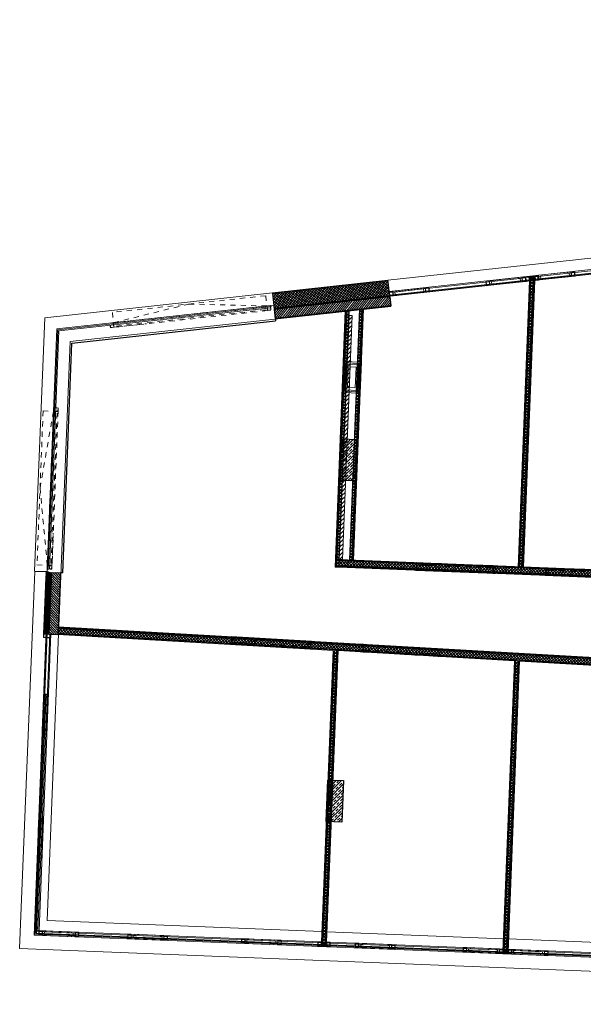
# Model space of a CAD drawing. Header units: metres. Extents: x 66528 to 66676, y 35171 to 35248.
# Drawn here: x 66569.05 to 66579.96, y 35227.85 to 35246.82 of the extents above; entities that cross this region are included whole.
import ezdxf

# ---------------------------------------------------------------- set-up
doc = ezdxf.new("R2010")
doc.units = ezdxf.units.M
doc.header["$LTSCALE"] = 0.00254
doc.header["$PDMODE"] = 1
doc.header["$PDSIZE"] = -2
doc.linetypes.add('Ohne Titel-22', pattern=[0.78736, 0.39368, -0.39368])
doc.linetypes.add('Ohne Titel-26', pattern=[0.629921, 0.314961, -0.314961])
for name, color, linetype, lineweight in [('AUSBAU - Darstellungen - Dämmung', 250, 'Continuous', 13), ('AUSBAU - Darstellungen - Fassade', 7, 'Continuous', 13), ('AUSBAU - Darstellungen - Trockenbau', 7, 'Continuous', 13), ('AUSBAU - Objekte - Türen', 7, 'Continuous', 13), ('ROHBAU - Darstellungen - Ansichtslinien', 7, 'Continuous', 13), ('ROHBAU - Darstellungen - Decken', 150, 'Continuous', 25), ('ROHBAU - Darstellungen - Wände', 7, 'Continuous', 25), ('ROHBAU - Darstellungen - Wände - Mauerwerk', 7, 'Continuous', 25)]:
    doc.layers.add(name, color=color, linetype=linetype, lineweight=lineweight)
pattern_1 = [(45, (0, 0), (0.05303300859, -0.05303300859), []), (45, (0.028285, -0.028285), (0.05303300859, -0.05303300859), [0.06, -0.04])]
pattern_2 = [(-128.779275415, (0, 0), (-0.026499827997, 0.019290704565), [])]
pattern_3 = [(-47.279286115, (0, 0), (-0.022995741163, -0.023357398289), [])]

# ---------------------------------------------------------------- blocks, each defined once
blk = doc.blocks.new('Gruppe-157-1')
at = {"layer": 'AUSBAU - Darstellungen - Fassade', "linetype": 'Ohne Titel-22', "flags": 128}
for points in [[(-0.095, 0.105), (-0.025, 0.105), (-0.025, 0.015), (-0.095, 0.015)], [(-0.09, 0.1), (-0.03, 0.1), (-0.03, 0.02), (-0.09, 0.02)]]:
    blk.add_lwpolyline(points, close=True, dxfattribs=at)
blk = doc.blocks.new('Gruppe-158-1')
at = {"layer": 'AUSBAU - Darstellungen - Fassade', "linetype": 'Ohne Titel-22', "flags": 128}
for points in [[(-3.145, 0.105), (-3.075, 0.105), (-3.075, 0.015), (-3.145, 0.015)], [(-3.14, 0.1), (-3.08, 0.1), (-3.08, 0.02), (-3.14, 0.02)]]:
    blk.add_lwpolyline(points, close=True, dxfattribs=at)
blk = doc.blocks.new('Symbol-19 (2D)')
at = {"layer": 'AUSBAU - Darstellungen - Fassade', "color": 253, "linetype": 'Ohne Titel-22'}
for p, q in [((-1.585, -0.185), (-3.075, 0.015)), ((-3.075, -0.185), (-3.075, 0.015)), ((-1.585, -0.185), (-0.095, 0.015)), ((-0.095, 0.105), (-0.725, 0.105)), ((-0.095, 0.015), (-0.725, 0.015)), ((-0.095, -0.185), (-0.095, 0.015)), ((-3.075, -0.185), (-0.095, -0.185))]:
    blk.add_line(p, q, dxfattribs=at)
at = {"layer": 'AUSBAU - Darstellungen - Fassade', "linetype": 'Ohne Titel-22', "flags": 128}
for points in [[(-3.075, 0.105), (-0.095, 0.105), (-0.095, 0.015), (-3.075, 0.015)], [(-3.005, 0.085), (-3.005, 0.105), (-3.075, 0.105), (-3.075, 0.015), (-3.005, 0.015), (-3.005, 0.035), (-3.04, 0.035), (-3.04, 0.085)], [(-3.04, 0.085), (-0.13, 0.085), (-0.13, 0.035), (-3.04, 0.035)], [(-0.165, 0.085), (-0.165, 0.105), (-0.095, 0.105), (-0.095, 0.015), (-0.165, 0.015), (-0.165, 0.035), (-0.13, 0.035), (-0.13, 0.085)]]:
    blk.add_lwpolyline(points, close=True, dxfattribs=at)
at = {"layer": 'AUSBAU - Darstellungen - Fassade'}
for name in ['Gruppe-158-1', 'Gruppe-157-1']:
    blk.add_blockref(name, (0, 0), dxfattribs=at)
blk = doc.blocks.new('Tür_TB_155cm_15cm_ST')
at = {"layer": 'AUSBAU - Objekte - Türen', "lineweight": 18}
for p, q in [((0, 0.075), (0, 0.062)), ((0.015, 0.062), (0, 0.062)), ((1.535, 0.062), (1.55, 0.062)), ((1.55, 0.075), (1.55, 0.062)), ((1.55, 0.062), (1.55, 0.075)), ((0, -0.062), (0.015, -0.062)), ((0, -0.062), (0, -0.075)), ((1.55, -0.062), (1.535, -0.062)), ((1.55, -0.062), (1.55, -0.075))]:
    blk.add_line(p, q, dxfattribs=at)
at = {"layer": 'AUSBAU - Objekte - Türen', "color": 255, "flags": 128}
blk.add_lwpolyline([(0, -0.062), (0.015, -0.062), (0.015, 0.062), (0, 0.062), (0, 0.075), (1.55, 0.075), (1.55, 0.062), (1.535, 0.062), (1.535, -0.062), (1.55, -0.062), (1.55, -0.075), (0.445, -0.075), (0.406, -0.075), (0, -0.075)], close=True, dxfattribs=at)
at = {"layer": 'AUSBAU - Objekte - Türen', "lineweight": 18, "flags": 128}
for points in [[(0.015, 0.075), (0.06, 0.075), (0.06, -0.035), (0.045, -0.035), (0.045, -0.075), (0.015, -0.075)], [(0.46, 0.075), (0.46, -0.035), (0.445, -0.035), (0.445, -0.075), (0.421, -0.075), (0.4, -0.075), (0.4, 0.075)], [(1.535, 0.075), (1.49, 0.075), (1.49, -0.035), (1.505, -0.035), (1.505, -0.075), (1.535, -0.075)]]:
    blk.add_lwpolyline(points, close=True, dxfattribs=at)
at = {"layer": 'AUSBAU - Objekte - Türen', "lineweight": 5, "flags": 128}
blk.add_lwpolyline([(0.045, -0.075), (0.4, -0.075), (0.4, -0.035), (0.045, -0.035)], close=True, dxfattribs=at)
at = {"layer": 'AUSBAU - Objekte - Türen', "color": 9, "linetype": 'Ohne Titel-26', "lineweight": 5, "flags": 128}
blk.add_lwpolyline([(0.46, -0.035), (0.46, -0.035), (0.445, -0.035), (0.445, -0.075), (1.505, -0.075), (1.505, -0.055), (1.49, -0.055), (1.49, -0.035)], close=True, dxfattribs=at)
blk = doc.blocks.new('Symbol-81')
at = {"layer": 'AUSBAU - Darstellungen - Fassade', "linetype": 'Continuous', "flags": 128}
for points in [[(0, 0), (0.07, 0), (0.07, -0.09), (0, -0.09)], [(0.005, -0.005), (0.065, -0.005), (0.065, -0.085), (0.005, -0.085)]]:
    blk.add_lwpolyline(points, close=True, dxfattribs=at)
blk = doc.blocks.new('Wandanschluß_CW50_gerade (2D)')
at = {"layer": 'AUSBAU - Darstellungen - Fassade', "linetype": 'Continuous', "lineweight": 5}
h = blk.add_hatch(dxfattribs=at)
h.set_pattern_fill('DÄMMUNG GRAU-2', color=8, style=0, pattern_type=2)
h.set_pattern_definition([(45, (0, 0), (0.0099219, -0.0088194), [])])
h.paths.add_polyline_path([(-0.05, 0.005), (-0.05, 0.085), (0.05, 0.085), (0.05, 0.005)])
h = blk.add_hatch(dxfattribs=at)
h.set_pattern_fill('DÄMMUNG GRAU-2-1', color=251, style=0, pattern_type=2)
h.set_pattern_definition([(-45, (0.035355, -0.035355), (-0.008897, -0.0109467), [])])
h.paths.add_polyline_path([(-0.05, 0.005), (-0.05, 0.085), (0.05, 0.085), (0.05, 0.005)])
at = {"layer": 'AUSBAU - Darstellungen - Fassade'}
for p, q in [((-0.05, 0.085), (0.05, 0.085)), ((-0.05, 0.005), (-0.05, 0.085)), ((-0.05, 0.005), (0.05, 0.005)), ((0.05, 0.005), (0.05, 0.085))]:
    blk.add_line(p, q, dxfattribs=at)
at = {"layer": 'AUSBAU - Darstellungen - Fassade', "flags": 128}
for points in [[(-0.05, 0.09), (0.05, 0.09), (0.05, 0.085), (-0.05, 0.085)], [(-0.05, 0.005), (0.05, 0.005), (0.05, 0), (-0.05, 0)]]:
    blk.add_lwpolyline(points, close=True, dxfattribs=at)
at = {"layer": 'AUSBAU - Darstellungen - Fassade', "color": 7}
for p in [(-0.12, 0.09), (0.05, 0.09)]:
    blk.add_blockref('Symbol-81', p, dxfattribs=at)
blk = doc.blocks.new('Symbol-9')
at = {"layer": 'AUSBAU - Darstellungen - Fassade', "color": 7}
blk.add_blockref('Symbol-81', (0, 0), dxfattribs=at)
blk = doc.blocks.new('BTN_fenster_hoch_OG4_gr')
at = {"layer": 'AUSBAU - Darstellungen - Fassade'}
for p, q in [((-0.7, 0.4), (-0.07, 0.4)), ((-0.7, 0.31), (-0.07, 0.31))]:
    blk.add_line(p, q, dxfattribs=at)
at = {"layer": 'AUSBAU - Darstellungen - Fassade', "flags": 128}
for points in [[(-0.7, 0.4), (-0.07, 0.4), (-0.07, 0.31), (-0.7, 0.31)], [(-0.63, 0.38), (-0.63, 0.4), (-0.7, 0.4), (-0.7, 0.31), (-0.63, 0.31), (-0.63, 0.33), (-0.665, 0.33), (-0.665, 0.38)], [(-0.665, 0.38), (-0.105, 0.38), (-0.105, 0.33), (-0.665, 0.33)], [(-0.14, 0.38), (-0.14, 0.4), (-0.07, 0.4), (-0.07, 0.31), (-0.14, 0.31), (-0.14, 0.33), (-0.105, 0.33), (-0.105, 0.38)]]:
    blk.add_lwpolyline(points, close=True, dxfattribs=at)
at = {"layer": 'AUSBAU - Darstellungen - Fassade', "color": 7, "rotation": 359.9999999965611}
for p in [(-0.77, 0.4), (-0.07, 0.4)]:
    blk.add_blockref('Symbol-81', p, dxfattribs=at)
blk = doc.blocks.new('BTN_fenster_hoch_OG4_gr_mot')
at = {"layer": 'AUSBAU - Darstellungen - Fassade'}
for p, q in [((-0.7, 0.4), (-0.07, 0.4)), ((-0.7, 0.31), (-0.07, 0.31))]:
    blk.add_line(p, q, dxfattribs=at)
at = {"layer": 'AUSBAU - Darstellungen - Fassade', "flags": 128}
for points in [[(-0.7, 0.4), (-0.07, 0.4), (-0.07, 0.31), (-0.7, 0.31)], [(-0.63, 0.38), (-0.63, 0.4), (-0.7, 0.4), (-0.7, 0.31), (-0.63, 0.31), (-0.63, 0.33), (-0.665, 0.33), (-0.665, 0.38)], [(-0.665, 0.38), (-0.105, 0.38), (-0.105, 0.33), (-0.665, 0.33)], [(-0.14, 0.38), (-0.14, 0.4), (-0.07, 0.4), (-0.07, 0.31), (-0.14, 0.31), (-0.14, 0.33), (-0.105, 0.33), (-0.105, 0.38)]]:
    blk.add_lwpolyline(points, close=True, dxfattribs=at)
at = {"layer": 'AUSBAU - Darstellungen - Fassade', "color": 7, "rotation": 359.9999999965611}
for p in [(-0.77, 0.4), (-0.07, 0.4)]:
    blk.add_blockref('Symbol-81', p, dxfattribs=at)
blk = doc.blocks.new('Anschluss_Fassade')
at = {"layer": 'AUSBAU - Darstellungen - Fassade', "linetype": 'Continuous', "flags": 128}
for points in [[(0, 0.14), (0.07, 0.14), (0.07, 0), (0, 0)], [(0.005, 0.135), (0.065, 0.135), (0.065, 0.005), (0.005, 0.005)]]:
    blk.add_lwpolyline(points, close=True, dxfattribs=at)

msp = doc.modelspace()

# ---------------------------------------------------------------- hatches: boundary and pattern name
at = {"layer": 'AUSBAU - Darstellungen - Dämmung', "linetype": 'Continuous', "lineweight": 5}
h = msp.add_hatch(dxfattribs=at)
h.set_pattern_fill('DÄMMUNG GRAU', color=251, angle=-173.7793, style=0, pattern_type=2)
h.set_pattern_definition([(-128.779299997, (0, 0), (-0.029169529319, 0.023435557704), []), (-218.779299997, (-0.082504, 0.066286), (0.023292445909, 0.029284509053), [])])
h.paths.add_polyline_path([(66576.199, 35241.479), (66576.166, 35241.777), (66573.932, 35241.534), (66573.964, 35241.236)])
at = {"layer": 'AUSBAU - Darstellungen - Fassade', "linetype": 'Continuous', "lineweight": 5}
h = msp.add_hatch(dxfattribs=at)
h.set_pattern_fill('DÄMMUNG GRAU-2', color=8, angle=-92.2793, style=0, pattern_type=2)
h.set_pattern_definition([(-47.279299998, (0, 0), (-0.0092070676398, -0.009563268757), [])])
h.paths.add_polyline_path([(66569.558, 35236.147), (66569.648, 35236.143), (66569.601, 35234.951), (66569.511, 35234.954)])
h = msp.add_hatch(dxfattribs=at)
h.set_pattern_fill('DÄMMUNG GRAU-2-1', color=251, angle=-92.2793, style=0, pattern_type=2)
h.set_pattern_definition([(-137.279299998, (-0.036733, -0.033921), (-0.0105842425086, 0.0093253274215), [])])
h.paths.add_polyline_path([(66569.558, 35236.147), (66569.648, 35236.143), (66569.601, 35234.951), (66569.511, 35234.954)])
at = {"layer": 'AUSBAU - Darstellungen - Trockenbau', "linetype": 'Continuous', "lineweight": 5}
h = msp.add_hatch(dxfattribs=at)
h.set_pattern_fill('MF_IN WAND', color=253, angle=-92.2793, style=0, pattern_type=2)
h.set_pattern_definition([(-47.279275415, (-32145.1453, 67925.463484), (-0.029386769937, -0.027137018124), []), (-137.279275415, (-32145.300806, 67925.319884), (-0.027280865987, 0.02925327932), [])])
h.paths.add_polyline_path([(66578.976, 35241.782), (66578.926, 35241.776), (66578.706, 35236.253), (66578.756, 35236.251)])
h = msp.add_hatch(dxfattribs=at)
h.set_pattern_fill('MF_IN WAND', color=253, angle=87.7207, style=0, pattern_type=2)
h.set_pattern_definition([(132.720724585, (32145.1453, -67925.463484), (0.029386769937, 0.027137018124), []), (42.720724585, (32145.300807, -67925.319884), (0.027280865988, -0.02925327932), [])])
h.paths.add_polyline_path([(66575.168, 35236.244), (66575.218, 35236.242), (66575.415, 35241.205), (66575.365, 35241.2)])
h = msp.add_hatch(dxfattribs=at)
h.set_pattern_fill('HINTERLEGUNG_FLÄCHEN_TROCKENBAU', color=9, style=0, pattern_type=2)
h.set_pattern_definition([(45, (0, 0), (0.0396875, -0.0396875), [])])
h.paths.add_polyline_path([(66575.472, 35241.106), (66575.412, 35241.11), (66575.224, 35236.392), (66575.284, 35236.39)])
h = msp.add_hatch(dxfattribs=at)
h.set_pattern_fill('MF_IN WAND', color=253, angle=-92.2793, style=0, pattern_type=2)
h.set_pattern_definition([(-47.279275415, (-32145.1453, 67925.463484), (-0.029386769937, -0.027137018124), []), (-137.279275415, (-32145.300807, 67925.319884), (-0.027280865988, 0.02925327932), [])])
h.paths.add_polyline_path([(66575.667, 35241.233), (66575.616, 35241.227), (66575.423, 35236.384), (66575.473, 35236.382)])
h = msp.add_hatch(dxfattribs=at)
h.set_pattern_fill('MF_IN WAND', color=253, angle=177.7207, style=0, pattern_type=2)
h.set_pattern_definition([(222.7207, (67925.477277, 32145.116155), (-0.0271370055, 0.0293867816), []), (132.7207, (67925.333677, 32145.27166), (0.02925329103, 0.02728085344), [])])
h.paths.add_polyline_path([(66585.676, 35235.851), (66585.68, 35235.951), (66575.223, 35236.367), (66575.219, 35236.267)])
h = msp.add_hatch(dxfattribs=at)
h.set_pattern_fill('MF_IN WAND', color=253, angle=-3.2965, style=0, pattern_type=2)
h.set_pattern_definition([(41.7035, (-68485.43096, -30934.19956), (0.026611038518, -0.029863901771), []), (-48.2965, (-68485.29014, -30934.35759), (-0.029732985921, -0.026757233568), [])])
h.paths.add_polyline_path([(66569.793, 35235.068), (66569.789, 35234.968), (66585.467, 35234.065), (66585.572, 35234.16)])
h = msp.add_hatch(dxfattribs=at)
h.set_pattern_fill('MF_IN WAND', color=253, angle=-92.2793, style=0, pattern_type=2)
h.set_pattern_definition([(-47.279275415, (-32145.1453, 67925.463484), (-0.029386769937, -0.027137018124), []), (-137.279275415, (-32145.300807, 67925.319884), (-0.027280865987, 0.02925327932), [])])
h.paths.add_polyline_path([(66575.179, 35234.633), (66575.129, 35234.636), (66574.905, 35229.004), (66574.955, 35229.002)])
h = msp.add_hatch(dxfattribs=at)
h.set_pattern_fill('MF_IN WAND', color=253, angle=-92.2793, style=0, pattern_type=2)
h.set_pattern_definition([(-47.279275415, (-32145.1453, 67925.463484), (-0.029386769937, -0.027137018124), []), (-137.279275415, (-32145.300807, 67925.319884), (-0.027280865988, 0.02925327932), [])])
h.paths.add_polyline_path([(66578.683, 35234.431), (66578.633, 35234.434), (66578.41, 35228.814), (66578.46, 35228.812)])
at = {"layer": 'ROHBAU - Darstellungen - Wände', "linetype": 'Continuous', "lineweight": 5}
h = msp.add_hatch(dxfattribs=at)
h.set_pattern_fill('STAHLBETON 1_5MM', style=0, pattern_type=2)
h.set_pattern_definition(pattern_1)
h.paths.add_polyline_path([(66575.266, 35238.721), (66575.566, 35238.709), (66575.534, 35237.91), (66575.235, 35237.922)])
h = msp.add_hatch(dxfattribs=at)
h.set_pattern_fill('STAHLBETON 1_5MM', style=0, pattern_type=2)
h.set_pattern_definition(pattern_1)
h.paths.add_polyline_path([(66575.004, 35232.131), (66575.304, 35232.119), (66575.272, 35231.32), (66574.972, 35231.332)])
at = {"layer": 'ROHBAU - Darstellungen - Wände - Mauerwerk', "linetype": 'Continuous', "lineweight": 5}
h = msp.add_hatch(dxfattribs=at)
h.set_pattern_fill('KALKSANDSTEIN 1MM', angle=-173.7793, style=0, pattern_type=2)
h.set_pattern_definition(pattern_2)
h.paths.add_polyline_path([(66576.2, 35241.467), (66576.219, 35241.293), (66573.985, 35241.049), (66573.966, 35241.223)])
h = msp.add_hatch(dxfattribs=at)
h.set_pattern_fill('KALKSANDSTEIN 1MM', angle=-173.7793, style=0, pattern_type=2)
h.set_pattern_definition(pattern_2)
h.paths.add_polyline_path([(66576.219, 35241.293), (66576.2, 35241.467), (66573.966, 35241.223), (66573.985, 35241.049)])
h = msp.add_hatch(dxfattribs=at)
h.set_pattern_fill('KALKSANDSTEIN 1MM', angle=-92.2793, style=0, pattern_type=2)
h.set_pattern_definition(pattern_3)
h.paths.add_polyline_path([(66569.661, 35236.143), (66569.835, 35236.136), (66569.788, 35234.943), (66569.613, 35234.95)])
h = msp.add_hatch(dxfattribs=at)
h.set_pattern_fill('KALKSANDSTEIN 1MM', angle=-92.2793, style=0, pattern_type=2)
h.set_pattern_definition(pattern_3)
h.paths.add_polyline_path([(66569.835, 35236.136), (66569.661, 35236.143), (66569.613, 35234.95), (66569.788, 35234.943)])

# ---------------------------------------------------------------- linework, layer by layer
at = {"layer": 'AUSBAU - Darstellungen - Dämmung', "color": 7, "linetype": 'Continuous', "lineweight": 13}
for p, q in [((66576.165, 35241.787), (66573.931, 35241.544)), ((66576.166, 35241.777), (66573.932, 35241.534)), ((66576.166, 35241.777), (66573.932, 35241.534)), ((66576.165, 35241.787), (66576.199, 35241.479)), ((66573.931, 35241.544), (66573.964, 35241.236)), ((66576.199, 35241.479), (66573.964, 35241.236))]:
    msp.add_line(p, q, dxfattribs=at)
at = {"layer": 'AUSBAU - Darstellungen - Fassade'}
for p, q in [((66624.403, 35246.824), (66576.189, 35241.569)), ((66585.866, 35242.603), (66576.191, 35241.549)), ((66585.871, 35242.554), (66576.196, 35241.499)), ((66573.895, 35241.298), (66569.765, 35240.848)), ((66573.914, 35241.278), (66569.787, 35240.829)), ((66573.899, 35241.255), (66569.808, 35240.809)), ((66576.22, 35241.28), (66570.026, 35240.605)), ((66569.765, 35240.848), (66569.581, 35236.209)), ((66569.787, 35240.829), (66569.602, 35236.19)), ((66569.808, 35240.809), (66569.625, 35236.207)), ((66570.026, 35240.605), (66569.8, 35234.943)), ((66569.558, 35236.147), (66569.511, 35234.954)), ((66569.558, 35236.147), (66569.648, 35236.143)), ((66569.648, 35236.143), (66569.601, 35234.951)), ((66569.648, 35236.143), (66569.848, 35236.135)), ((66569.561, 35234.952), (66569.329, 35229.135)), ((66569.511, 35234.954), (66569.601, 35234.951)), ((66569.601, 35234.951), (66569.8, 35234.943)), ((66569.329, 35229.135), (66584.414, 35228.535)), ((66569.33, 35229.155), (66584.415, 35228.555)), ((66569.352, 35229.205), (66584.417, 35228.605))]:
    msp.add_line(p, q, dxfattribs=at)
at = {"layer": 'AUSBAU - Darstellungen - Fassade', "linetype": 'Continuous'}
for p, q in [((66586.211, 35242.882), (66576.165, 35241.787)), ((66586.235, 35242.664), (66576.189, 35241.569)), ((66576.165, 35241.787), (66576.189, 35241.569)), ((66573.931, 35241.544), (66569.533, 35241.065)), ((66573.931, 35241.544), (66573.957, 35241.305)), ((66573.957, 35241.305), (66569.765, 35240.848)), ((66569.338, 35236.168), (66569.533, 35241.065)), ((66569.578, 35236.159), (66569.765, 35240.848)), ((66569.049, 35228.876), (66569.339, 35236.163)), ((66569.329, 35229.135), (66569.608, 35236.152)), ((66569.578, 35236.159), (66569.338, 35236.168)), ((66569.608, 35236.152), (66569.339, 35236.163)), ((66569.35, 35229.155), (66569.581, 35234.951)), ((66569.403, 35229.223), (66569.631, 35234.95)), ((66569.423, 35229.222), (66569.651, 35234.962)), ((66569.329, 35229.135), (66584.37, 35228.537)), ((66603.774, 35227.855), (66569.373, 35229.224)), ((66569.049, 35228.876), (66584.359, 35228.267))]:
    msp.add_line(p, q, dxfattribs=at)
msp.add_point((66576.194, 35241.935), dxfattribs=at)
at = {"layer": 'AUSBAU - Darstellungen - Fassade', "color": 7, "linetype": 'Continuous', "lineweight": 13}
msp.add_point((66576.194, 35241.935), dxfattribs=at)
at = {"layer": 'AUSBAU - Darstellungen - Trockenbau', "color": 7, "linetype": 'Continuous', "lineweight": 13}
for p, q in [((66578.901, 35241.774), (66578.681, 35236.254)), ((66579.001, 35241.785), (66578.781, 35236.25)), ((66578.901, 35241.774), (66579.001, 35241.785)), ((66575.143, 35236.245), (66575.34, 35241.197)), ((66575.218, 35236.242), (66575.415, 35241.205)), ((66575.415, 35241.205), (66575.34, 35241.197)), ((66575.616, 35241.227), (66575.423, 35236.384)), ((66575.692, 35241.235), (66575.498, 35236.381)), ((66575.616, 35241.227), (66575.692, 35241.235)), ((66575.277, 35239.621), (66575.301, 35240.221)), ((66575.301, 35240.221), (66575.651, 35240.206)), ((66575.381, 35239.717), (66575.397, 35240.117)), ((66575.397, 35240.117), (66575.547, 35240.111)), ((66575.547, 35240.111), (66575.531, 35239.711)), ((66575.651, 35240.206), (66575.627, 35239.607)), ((66575.627, 35239.607), (66575.277, 35239.621)), ((66575.531, 35239.711), (66575.381, 35239.717)), ((66575.224, 35236.392), (66575.218, 35236.242)), ((66585.681, 35235.976), (66575.224, 35236.392)), ((66575.423, 35236.384), (66575.498, 35236.381)), ((66575.218, 35236.242), (66575.143, 35236.245)), ((66585.675, 35235.826), (66575.218, 35236.242)), ((66578.681, 35236.254), (66578.781, 35236.25)), ((66569.794, 35235.093), (66585.599, 35234.183)), ((66569.788, 35234.943), (66575.104, 35234.637)), ((66575.104, 35234.637), (66574.88, 35229.005)), ((66575.204, 35234.632), (66574.979, 35229.001)), ((66575.204, 35234.632), (66578.609, 35234.435)), ((66578.609, 35234.435), (66578.385, 35228.815)), ((66578.708, 35234.43), (66578.485, 35228.811)), ((66578.708, 35234.43), (66582.113, 35234.234)), ((66578.385, 35228.815), (66578.485, 35228.811))]:
    msp.add_line(p, q, dxfattribs=at)
at = {"layer": 'AUSBAU - Darstellungen - Trockenbau', "color": 7, "linetype": 'Continuous', "lineweight": 5}
for p, q in [((66578.913, 35241.775), (66578.693, 35236.254)), ((66578.913, 35241.775), (66578.693, 35236.254)), ((66578.926, 35241.776), (66578.706, 35236.253)), ((66578.926, 35241.776), (66578.706, 35236.253)), ((66578.976, 35241.782), (66578.756, 35236.251)), ((66578.976, 35241.782), (66578.756, 35236.251)), ((66578.989, 35241.783), (66578.768, 35236.251)), ((66578.989, 35241.783), (66578.768, 35236.251)), ((66575.155, 35236.245), (66575.352, 35241.198)), ((66575.155, 35236.245), (66575.352, 35241.198)), ((66575.168, 35236.244), (66575.365, 35241.2)), ((66575.168, 35236.244), (66575.365, 35241.2)), ((66575.667, 35241.233), (66575.473, 35236.382)), ((66575.667, 35241.233), (66575.473, 35236.382)), ((66575.679, 35241.234), (66575.486, 35236.381)), ((66575.679, 35241.234), (66575.486, 35236.381)), ((66575.303, 35239.645), (66575.325, 35240.195)), ((66575.303, 35239.645), (66575.325, 35240.195)), ((66575.325, 35240.195), (66575.625, 35240.182)), ((66575.325, 35240.195), (66575.625, 35240.182)), ((66575.329, 35239.669), (66575.349, 35240.169)), ((66575.329, 35239.669), (66575.349, 35240.169)), ((66575.349, 35240.169), (66575.599, 35240.158)), ((66575.349, 35240.169), (66575.599, 35240.158)), ((66575.599, 35240.158), (66575.579, 35239.659)), ((66575.599, 35240.158), (66575.579, 35239.659)), ((66575.625, 35240.182), (66575.603, 35239.633)), ((66575.625, 35240.182), (66575.603, 35239.633)), ((66575.603, 35239.633), (66575.303, 35239.645)), ((66575.603, 35239.633), (66575.303, 35239.645)), ((66575.579, 35239.659), (66575.329, 35239.669)), ((66575.579, 35239.659), (66575.329, 35239.669)), ((66585.681, 35235.963), (66575.223, 35236.379)), ((66585.681, 35235.963), (66575.223, 35236.379)), ((66585.68, 35235.951), (66575.223, 35236.367)), ((66585.68, 35235.951), (66575.223, 35236.367)), ((66585.676, 35235.838), (66575.218, 35236.255)), ((66585.676, 35235.838), (66575.218, 35236.255)), ((66585.676, 35235.851), (66575.219, 35236.267)), ((66585.676, 35235.851), (66575.219, 35236.267)), ((66569.793, 35235.081), (66585.586, 35234.171)), ((66569.793, 35235.081), (66585.586, 35234.171)), ((66569.793, 35235.068), (66585.572, 35234.16)), ((66569.793, 35235.068), (66585.572, 35234.16)), ((66569.788, 35234.956), (66585.454, 35234.054)), ((66569.788, 35234.956), (66585.454, 35234.054)), ((66569.789, 35234.968), (66585.467, 35234.065)), ((66569.789, 35234.968), (66585.467, 35234.065)), ((66575.116, 35234.637), (66574.892, 35229.004)), ((66575.116, 35234.637), (66574.892, 35229.004)), ((66575.129, 35234.636), (66574.905, 35229.004)), ((66575.129, 35234.636), (66574.905, 35229.004)), ((66575.179, 35234.633), (66574.955, 35229.002)), ((66575.179, 35234.633), (66574.955, 35229.002)), ((66575.191, 35234.632), (66574.967, 35229.001)), ((66575.191, 35234.632), (66574.967, 35229.001)), ((66578.621, 35234.435), (66578.397, 35228.815)), ((66578.621, 35234.435), (66578.397, 35228.815)), ((66578.633, 35234.434), (66578.41, 35228.814)), ((66578.633, 35234.434), (66578.41, 35228.814)), ((66578.683, 35234.431), (66578.46, 35228.812)), ((66578.683, 35234.431), (66578.46, 35228.812)), ((66578.696, 35234.43), (66578.472, 35228.812)), ((66578.696, 35234.43), (66578.472, 35228.812))]:
    msp.add_line(p, q, dxfattribs=at)
at = {"layer": 'AUSBAU - Darstellungen - Trockenbau', "linetype": 'Continuous', "lineweight": 13, "flags": 128}
msp.add_lwpolyline([(66575.472, 35241.106), (66575.412, 35241.11), (66575.224, 35236.392), (66575.284, 35236.39)], close=True, dxfattribs=at)
at = {"layer": 'ROHBAU - Darstellungen - Ansichtslinien'}
for p, q in [((66576.199, 35241.479), (66576.22, 35241.28)), ((66573.964, 35241.236), (66573.986, 35241.037)), ((66569.58, 35229.416), (66569.801, 35234.955)), ((66574.888, 35229.204), (66569.58, 35229.416)), ((66578.395, 35229.065), (66574.987, 35229.2)), ((66581.902, 35228.925), (66578.495, 35229.061))]:
    msp.add_line(p, q, dxfattribs=at)
at = {"layer": 'ROHBAU - Darstellungen - Decken'}
msp.add_line((66589.059, 35242.881), (66573.964, 35241.236), dxfattribs=at)
at = {"layer": 'ROHBAU - Darstellungen - Decken', "linetype": 'Continuous'}
for p, q in [((66573.964, 35241.236), (66573.99, 35241.002)), ((66570.06, 35240.574), (66573.99, 35241.002)), ((66569.883, 35236.134), (66570.06, 35240.574)), ((66569.883, 35236.134), (66569.848, 35236.135)), ((66569.555, 35233.798), (66569.371, 35229.174)), ((66569.371, 35229.174), (66584.336, 35228.578))]:
    msp.add_line(p, q, dxfattribs=at)
at = {"layer": 'ROHBAU - Darstellungen - Wände', "linetype": 'Continuous', "flags": 128}
for points in [[(66575.266, 35238.721), (66575.566, 35238.709), (66575.534, 35237.91), (66575.235, 35237.922)], [(66575.004, 35232.131), (66575.304, 35232.119), (66575.272, 35231.32), (66574.972, 35231.332)]]:
    msp.add_lwpolyline(points, close=True, dxfattribs=at)
at = {"layer": 'ROHBAU - Darstellungen - Wände - Mauerwerk', "color": 7, "linetype": 'Continuous', "lineweight": 25}
for p, q in [((66576.2, 35241.467), (66573.966, 35241.223)), ((66576.2, 35241.467), (66573.966, 35241.223)), ((66576.2, 35241.467), (66576.219, 35241.293)), ((66576.219, 35241.293), (66573.985, 35241.049)), ((66576.219, 35241.293), (66573.985, 35241.049)), ((66573.966, 35241.223), (66573.985, 35241.049)), ((66569.661, 35236.143), (66569.613, 35234.95)), ((66569.661, 35236.143), (66569.613, 35234.95)), ((66569.661, 35236.143), (66569.835, 35236.136)), ((66569.835, 35236.136), (66569.788, 35234.943)), ((66569.835, 35236.136), (66569.794, 35235.093)), ((66569.613, 35234.95), (66569.788, 35234.943)), ((66569.788, 35234.943), (66569.788, 35234.943))]:
    msp.add_line(p, q, dxfattribs=at)

# ---------------------------------------------------------------- block references
at = {"layer": 'AUSBAU - Darstellungen - Fassade', "xscale": -1}
for name, p, rotation in [('BTN_fenster_hoch_OG4_gr', (66578.788, 35242.164), 186.2207138839786), ('BTN_fenster_hoch_OG4_gr_mot', (66569.205, 35233.802), 267.7190714053004), ('BTN_fenster_hoch_OG4_gr', (66569.109, 35231.404), 267.7207245839838), ('BTN_fenster_hoch_OG4_gr', (66569.406, 35228.822), 357.7190714079867), ('BTN_fenster_hoch_OG4_gr', (66571.12, 35228.754), 357.7190714079867), ('BTN_fenster_hoch_OG4_gr', (66575.517, 35228.579), 357.7190714079867), ('BTN_fenster_hoch_OG4_gr', (66578.471, 35228.461), 357.7223574326439)]:
    msp.add_blockref(name, p, dxfattribs=dict(at, rotation=rotation))
at = {"layer": 'AUSBAU - Darstellungen - Fassade', "color": 7}
for name, p, rotation in [('Wandanschluß_CW50_gerade (2D)', (66578.941, 35241.869), 186.2206), ('Symbol-19 (2D)', (66570.766, 35240.973), 186.2207), ('Symbol-19 (2D)', (66569.565, 35236.184), 267.7207000000001), ('Anschluss_Fassade', (66569.511, 35234.954), 267.7205)]:
    msp.add_blockref(name, p, dxfattribs=dict(at, rotation=rotation))
at = {"layer": 'AUSBAU - Darstellungen - Fassade'}
for name, p, rotation in [('BTN_fenster_hoch_OG4_gr_mot', (66578.97, 35242.184), 186.2207138839786), ('BTN_fenster_hoch_OG4_gr_mot', (66576.155, 35241.877), 186.2207138839786), ('BTN_fenster_hoch_OG4_gr_mot', (66574.088, 35228.636), 357.7190714079867), ('Wandanschluß_CW50_gerade (2D)', (66574.926, 35228.913), 357.7207), ('BTN_fenster_hoch_OG4_gr_mot', (66578.371, 35228.465), 357.7190714079867), ('Wandanschluß_CW50_gerade (2D)', (66578.433, 35228.773), 357.7207)]:
    msp.add_blockref(name, p, dxfattribs=dict(at, rotation=rotation))
at = {"layer": 'AUSBAU - Darstellungen - Fassade', "color": 7, "xscale": -1}
for p, rotation in [((66576.199, 35241.479), 186.2206999999995), ((66569.561, 35234.952), 87.72070000000002)]:
    msp.add_blockref('Symbol-9', p, dxfattribs=dict(at, rotation=rotation))
at = {"layer": 'AUSBAU - Objekte - Türen', "color": 7, "xscale": -1}
for p, rotation in [((66576.704, 35236.258), 177.7207491733139), ((66577.177, 35234.593), 356.7034739242839)]:
    msp.add_blockref('Tür_TB_155cm_15cm_ST', p, dxfattribs=dict(at, rotation=rotation))
at = {"layer": 'AUSBAU - Objekte - Türen', "color": 7}
for p, rotation in [((66580.751, 35236.097), 177.7207), ((66573.134, 35234.827), 356.7034739198891)]:
    msp.add_blockref('Tür_TB_155cm_15cm_ST', p, dxfattribs=dict(at, rotation=rotation))

doc.saveas('drawing.dxf')
